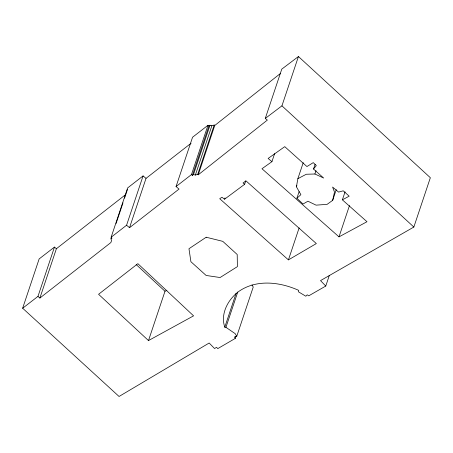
<?xml version="1.0" encoding="UTF-8"?>
<svg xmlns="http://www.w3.org/2000/svg" width="453" height="453" viewBox="0 0 453 453"><rect width="100%" height="100%" fill="white"/><g stroke="black" fill="none" stroke-linecap="round" stroke-linejoin="round"><path stroke-width="0.68" d="M336.245 189.665L332.678 200.328L327.1 204.36L316.064 205.147L307.927 201.223L303.023 204.02L296.896 198.255L300.894 194.66L296.426 186.8L297.87 178.669L303.221 162.678M332.678 200.328L334.501 192.061L332.587 187.049L338.589 192.089L343.238 190.809L349.178 196.177L342.383 199.841L366.992 221.721L339.003 236.868L261.976 168.743L271.936 161.659L274.609 153.663M235.934 336.42L235.26 338.419L217.763 348.617L216.557 347.332L214.541 348.533L209.173 343.012L119.054 396.471L22.65 308.227L39.151 258.918L54.473 247.078L56.393 248.725L39.892 298.04L37.973 296.392L54.473 247.078M39.892 298.04L110.86 242.559L111.574 240.6L110.957 238.822L111.993 238.125L111.127 237.253L127.627 187.938L143.074 175.917L146.025 178.38L129.524 227.695L126.574 225.232L143.074 175.917M110.957 238.822L111.625 236.823M116.081 223.493L122.995 202.836M124.552 198.171L127.452 189.507M129.524 227.695L179.031 189.077L176.053 186.551L192.553 137.242L207.972 125.277L208.89 126.098L192.389 175.407L191.472 174.592L207.972 125.277M193.499 174.564L209.999 125.249L211.862 125.741L214.212 125.028L214.745 125.492L198.244 174.807L197.712 174.337L195.362 175.056L193.499 174.564L192.389 175.407M195.362 175.056L211.862 125.741M197.712 174.337L214.212 125.028M148.493 340.571L193.578 315.849L137.865 263.669L98.573 294.291L148.493 340.571L164.994 291.262L166.846 290.243M224.592 199.201L244.631 184.303L243.057 182.955L245.939 180.838L316.341 243.561L288.425 259.886L219.722 198.72L221.919 197.242L224.592 199.201L225.039 197.865M198.244 174.807L267.349 120.079L265.271 118.448L281.772 69.139L298.436 56.529L430.35 177.723L413.849 227.038L320.531 280.605L325.764 286.047L308.736 295.832L307.236 294.818L305.809 296.217L298.482 291.823L298.731 290.373C280.09 281.97 256.687 279.059 239.008 291.285C228.216 299.093 220.135 313.77 224.779 327.174L225.934 327.321L235.186 333.657L236.743 336.33L234.422 337.015L235.26 338.419M244.631 184.303L245.747 180.974M265.271 118.448L281.936 105.838L298.436 56.529M224.779 327.174L236.149 293.187M225.934 327.321L237.751 292.004M236.743 336.33L253.238 287.021L251.998 284.88M296.426 186.8L296.874 185.464M296.896 198.255L299.127 191.596M297.87 178.669L306.285 174.258L314.897 173.997L323.669 178.046L313.504 169.009L315.067 164.343M314.897 173.997L316.013 170.668M288.425 259.886L299.127 227.899M342.383 199.841L345.056 191.84M339.003 236.868L349.478 205.549M325.764 286.047L329.331 275.384M313.504 169.009L316.319 165.577L313.255 162.621L306.936 166.557L284.75 146.653L268.125 158.454L271.936 161.659M214.745 125.492L280.532 73.397M56.393 248.725L125.702 194.547M146.025 178.38L191.081 143.233M111.127 237.253L126.574 225.232M176.053 186.551L191.472 174.592M22.65 308.227L37.973 296.392M208.89 126.098L209.999 125.249M281.936 105.838L413.849 227.038M136.172 264.541L164.994 291.262M206.189 237.23L188.969 248.725L190.906 261.715L206.132 275.458L220.096 277.53L237.406 266.624L237.202 254.501L222.78 241.347L206.189 237.23"/></g></svg>
